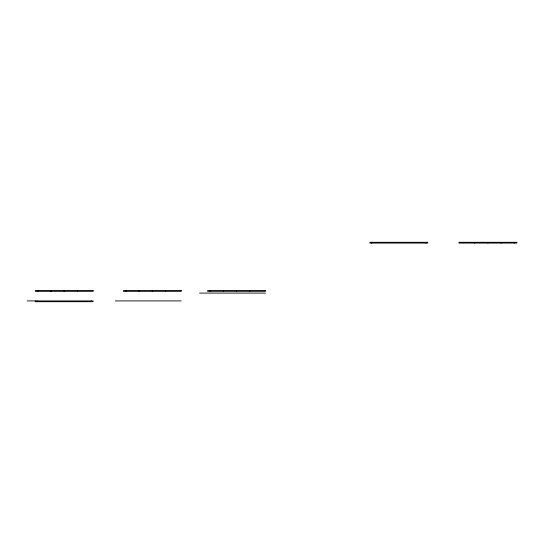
<?xml version="1.0" encoding="UTF-8"?>
<svg xmlns="http://www.w3.org/2000/svg" width="544" height="544" viewBox="0 0 544 544"><rect width="100%" height="100%" fill="white"/><g stroke="black" fill="none" stroke-linecap="round" stroke-linejoin="round"><path stroke-width="0.82" d="M199.546 293.094L265.465 293.094M27.2 300.914L93.119 300.914L93.119 301.709L35.285 301.709L35.285 300.914M115.328 300.914L181.247 300.914M514.25 242.291L514.25 243.086M501.065 242.291L501.065 243.086M487.886 242.291L487.886 243.086M474.701 242.291L474.701 243.086M425.952 242.291L425.952 243.086M371.64 242.291L371.64 243.086M249.73 290.544L249.73 291.339M236.545 290.544L236.545 291.339M223.366 290.544L223.366 291.339M210.181 290.544L210.181 291.339M165.512 290.544L165.512 291.339M152.327 290.544L152.327 291.339M139.148 290.544L139.148 291.339M125.963 290.544L125.963 291.339M91.358 300.914L91.358 301.709M77.384 290.544L77.384 291.339M64.199 290.544L64.199 291.339M51.02 290.544L51.02 291.339M37.835 290.544L37.835 291.339M37.046 300.914L37.046 301.709M427.713 242.291L369.879 242.291L369.879 243.086L427.713 243.086L427.713 242.291M516.8 242.291L458.966 242.291L458.966 243.086L516.8 243.086L516.8 242.291M93.119 290.544L35.285 290.544L35.285 291.339L93.119 291.339L93.119 290.544M181.247 290.544L123.413 290.544L123.413 291.339L181.247 291.339L181.247 290.544M265.465 290.544L207.631 290.544L207.631 291.339L265.465 291.339L265.465 290.544"/></g></svg>
